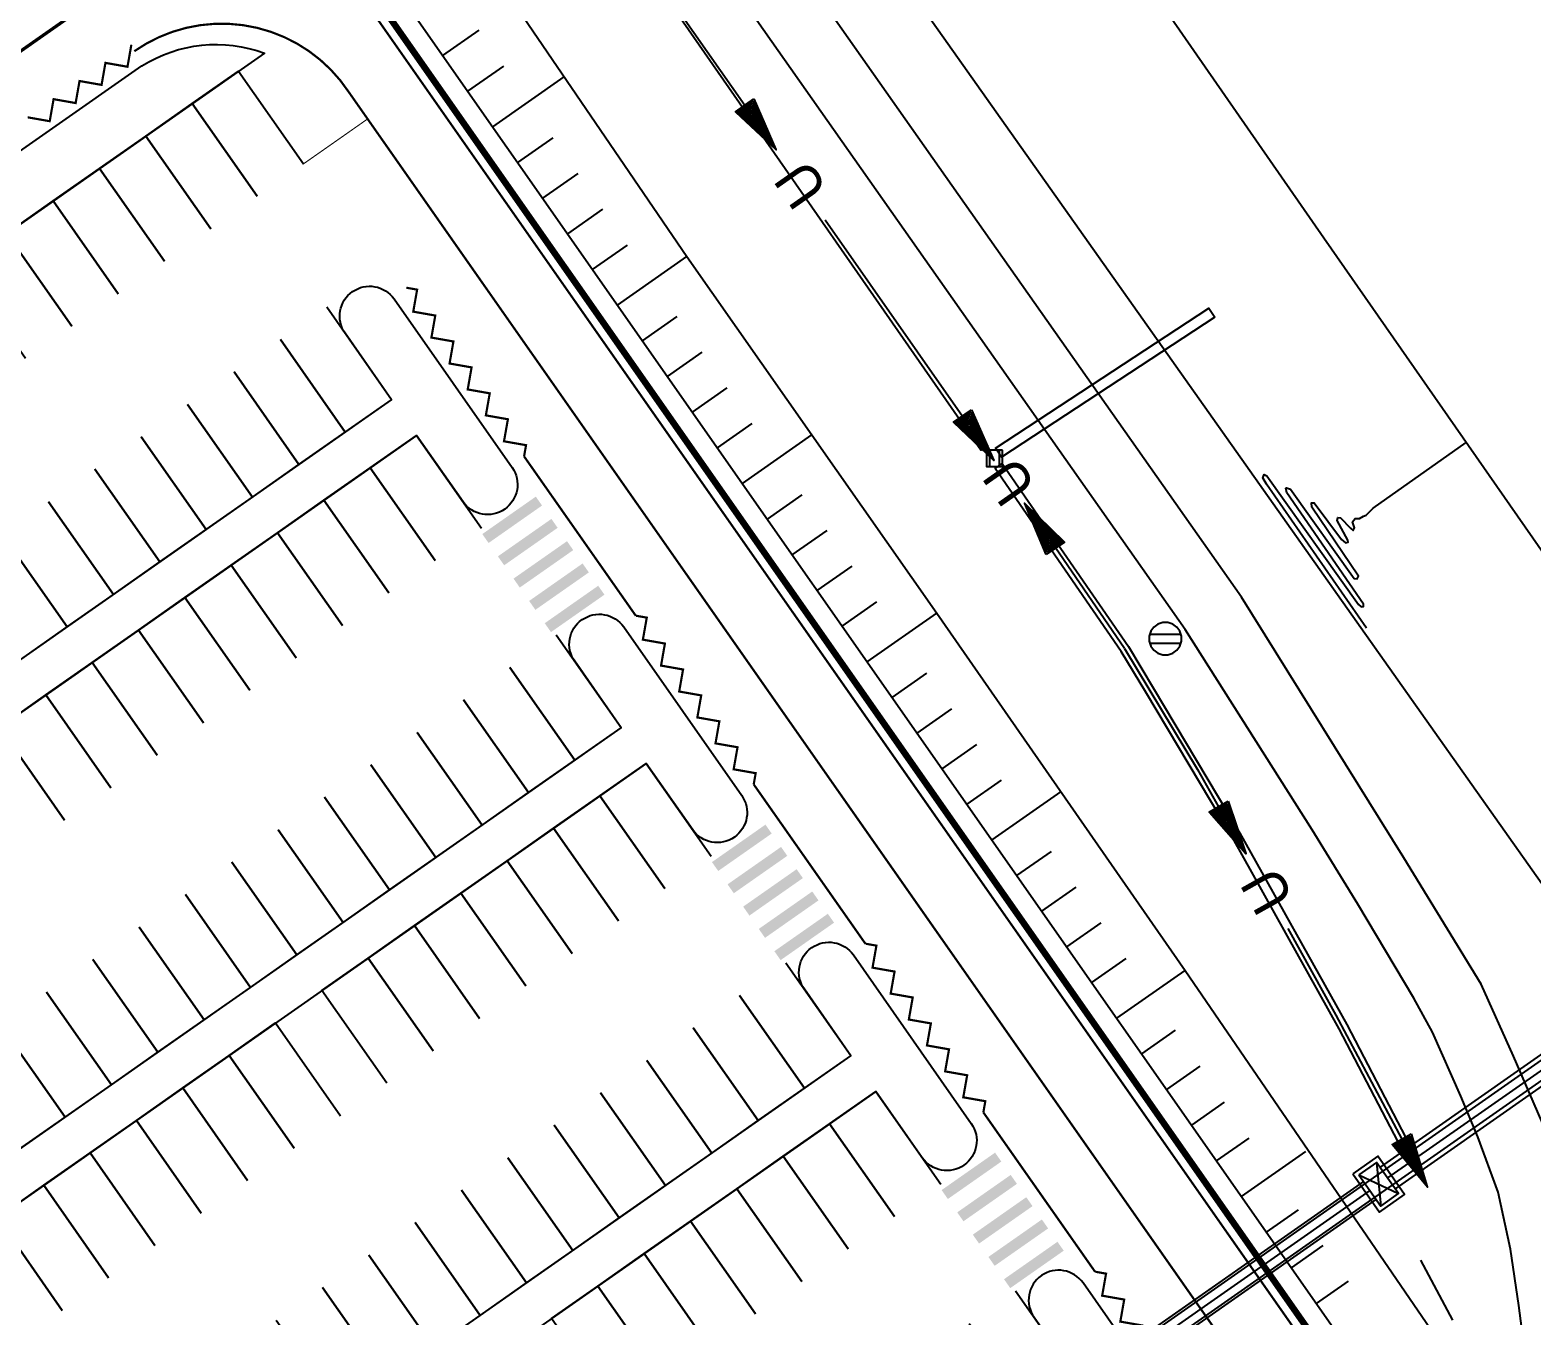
# Model space of a CAD drawing. Header units: millimetres. Extents: x 152904052 to 153933663, y 538271515 to 539240469.
# Drawn here: x 153453138 to 153522164, y 538744769 to 538803858 of the extents above; entities that cross this region are included whole.
import ezdxf
from ezdxf.enums import TextEntityAlignment as Align

# ---------------------------------------------------------------- set-up
doc = ezdxf.new("R2010")
doc.units = ezdxf.units.MM
doc.layers.add('SCHM', color=9, linetype='Continuous')
doc.styles.add('IIAC FONT', font='Gulim.ttf')

msp = doc.modelspace()

# ---------------------------------------------------------------- linework, layer by layer
at = {"layer": 'SCHM'}
for p, q in [((153472111.1, 538802683.1), (153473774.3, 538803847.7)), ((153473258.2, 538801044.8), (153474911.2, 538802202.2)), ((153474405.4, 538799406.5), (153477690.8, 538801707)), ((153475552.6, 538797768.2), (153477185, 538798911.3)), ((153476699.7, 538796129.9), (153478321.9, 538797265.8)), ((153477846.9, 538794491.6), (153479458.8, 538795620.3)), ((153478994, 538792853.3), (153480595.7, 538793974.8)), ((153480141.2, 538791215), (153483327.8, 538793446.3)), ((153481288.3, 538789576.7), (153482882, 538790692.6)), ((153482435.5, 538787938.4), (153484029.6, 538789054.6)), ((153483582.6, 538786300.1), (153485177.2, 538787416.6)), ((153484729.8, 538784661.8), (153486324.7, 538785778.6)), ((153485876.9, 538783023.5), (153489067.7, 538785257.6)), ((153487024.1, 538781385.2), (153488619.9, 538782502.5)), ((153488171.2, 538779746.9), (153489767.4, 538780864.5)), ((153489318.4, 538778108.6), (153490915, 538779226.5)), ((153490465.5, 538776470.3), (153492062.5, 538777588.5)), ((153491612.7, 538774831.9), (153494806.5, 538777068.3)), ((153492759.8, 538773193.6), (153494354.3, 538774310.1)), ((153493907, 538771555.3), (153495499, 538772670.1)), ((153495054.1, 538769917), (153496643.7, 538771030.1)), ((153496201.3, 538768278.7), (153497788.4, 538769390)), ((153497348.5, 538766640.4), (153500517.7, 538768859.6)), ((153498495.6, 538765002.1), (153500077.8, 538766110)), ((153499642.8, 538763363.8), (153501222.5, 538764470)), ((153500789.9, 538761725.5), (153502367.2, 538762829.9)), ((153501937.1, 538760087.2), (153503511.9, 538761189.9)), ((153503084.2, 538758448.9), (153506223.5, 538760647.1)), ((153504231.4, 538756810.6), (153505782.8, 538757896.9)), ((153505378.5, 538755172.3), (153506911.7, 538756245.9)), ((153506525.7, 538753534), (153508040.7, 538754594.8)), ((153507672.8, 538751895.7), (153509169.6, 538752943.8)), ((153508820, 538750257.4), (153511777.2, 538752328)), ((153509967.1, 538748619.1), (153511427.5, 538749641.6)), ((153511114.3, 538746980.8), (153512569.5, 538747999.8)), ((153512261.4, 538745342.5), (153513729.3, 538746370.3))]:
    msp.add_line(p, q, dxfattribs=at)
for points in [[(153309206.5, 538922882.6), (153362041.8, 538959878.3), (153517431.3, 538737959.2), (153500636.4, 538637005.7), (153497846.8, 538615992.3), (153507779.6, 538601806.8), (153445728.8, 538558358.4)], [(153368480.6, 538957184.3), (153379914.4, 538940774.9), (153391533.7, 538924495.3), (153403166.5, 538908225.2), (153414656.2, 538891854.9), (153426245.2, 538875554.1), (153437524, 538859036.1), (153449027.6, 538842675.5), (153460487.6, 538826284.4), (153472057.4, 538809970.2), (153483327.8, 538793446.3), (153494806.5, 538777068.3), (153506223.5, 538760647.1), (153520027.1, 538740488.4), (153516130.8, 538718753.3)], [(153479682.8, 538809413.8), (153485992.1, 538800403.1)], [(153463575.6, 538796218.2), (153460593, 538800477.8), (153462722.8, 538801969.1), (153465705.4, 538797709.5)], [(153461445.8, 538794726.9), (153458463.2, 538798986.5), (153460593, 538800477.8), (153463575.6, 538796218.2)], [(153459316, 538793235.6), (153456333.4, 538797495.2), (153458463.2, 538798986.5), (153461445.8, 538794726.9)], [(153457186.2, 538791744.3), (153454203.6, 538796003.9), (153456333.4, 538797495.2), (153459316, 538793235.6)], [(153455056.4, 538790253), (153452073.8, 538794512.6), (153454203.6, 538796003.9), (153457186.2, 538791744.3)], [(153452926.6, 538788761.7), (153449944, 538793021.3), (153452073.8, 538794512.6), (153455056.4, 538790253)], [(153489683, 538795132.1), (153495992.3, 538786121.4)], [(153464641.5, 538789639.9), (153467624.1, 538785380.3), (153469753.9, 538786871.6), (153466771.3, 538791131.2)], [(153462511.7, 538788148.6), (153465494.3, 538783889), (153467624.1, 538785380.3), (153464641.5, 538789639.9)], [(153460381.9, 538786657.3), (153463364.5, 538782397.7), (153465494.3, 538783889), (153462511.7, 538788148.6)], [(153458252.1, 538785166), (153461234.7, 538780906.4), (153463364.5, 538782397.7), (153460381.9, 538786657.3)], [(153456122.3, 538783674.7), (153459104.9, 538779415.1), (153461234.7, 538780906.4), (153458252.1, 538785166)], [(153471753.9, 538779482.4), (153468771.3, 538783742), (153470901.1, 538785233.3), (153473883.7, 538780973.7)], [(153514557.2, 538776370.4), (153509968.6, 538782997.5), (153509791.2, 538783275.9), (153509860.8, 538783432), (153509986.2, 538783379.9), (153514192, 538777454.7), (153514309.6, 538777354.3), (153514417.9, 538777368.2), (153514427.4, 538777477), (153510896.8, 538782590.1), (153510846.4, 538782800.7), (153510879.3, 538782824), (153511070.8, 538782762.5), (153513995.2, 538778663), (153514135.9, 538778639), (153514188.6, 538778764.5), (153512039.6, 538781934.8), (153512024.3, 538782139.6), (153512148.6, 538782126.9), (153513417.7, 538780452), (153513587.9, 538780291.4), (153513724.1, 538780322.6), (153513707.4, 538780412.8), (153513211, 538781326.1), (153513246.9, 538781462.3), (153513359, 538781443.6), (153513817.8, 538780964.6), (153513940.4, 538780868), (153514004.6, 538780977.3), (153513911.9, 538781262.1), (153514035.8, 538781411.5), (153514245, 538781420.5), (153514423.6, 538781518.1), (153514541.4, 538781570.5), (153514864.2, 538781880.3), (153519137, 538784903.3)], [(153497238.2, 538784559.6), (153497238.2, 538783809.6)], [(153497688.2, 538783809.6), (153497688.2, 538784559.6)], [(153453992.5, 538782183.4), (153456975.1, 538777923.8), (153459104.9, 538779415.1), (153456122.3, 538783674.7)], [(153469624.1, 538777991.1), (153466641.5, 538782250.7), (153468771.3, 538783742), (153471753.9, 538779482.4)], [(153451862.7, 538780692.1), (153454845.3, 538776432.5), (153456975.1, 538777923.8), (153453992.5, 538782183.4)], [(153467494.3, 538776499.8), (153464511.7, 538780759.4), (153466641.5, 538782250.7), (153469624.1, 538777991.1)], [(153449732.9, 538779200.8), (153452715.5, 538774941.2), (153454845.3, 538776432.5), (153451862.7, 538780692.1)], [(153465364.5, 538775008.5), (153462381.9, 538779268.1), (153464511.7, 538780759.4), (153467494.3, 538776499.8)], [(153503443.5, 538775442.1), (153500262.1, 538780061.4)], [(153463234.7, 538773517.2), (153460252.1, 538777776.8), (153462381.9, 538779268.1), (153465364.5, 538775008.5)], [(153461104.9, 538772025.9), (153458122.3, 538776285.5), (153460252.1, 538777776.8), (153463234.7, 538773517.2)], [(153458975.1, 538770534.6), (153455992.5, 538774794.2), (153458122.3, 538776285.5), (153461104.9, 538772025.9)], [(153475195.3, 538774567.5), (153478177.9, 538770307.9), (153480307.7, 538771799.2), (153477325.1, 538776058.8)], [(153504594, 538776101.9), (153506033.1, 538776101.9)], [(153503443.5, 538775442.1), (153506785.3, 538769873.6), (153507765.1, 538768171.1)], [(153504591.2, 538775688.6), (153506035.9, 538775688.6)], [(153456845.3, 538769043.3), (153453862.7, 538773302.9), (153455992.5, 538774794.2), (153458975.1, 538770534.6)], [(153473065.5, 538773076.2), (153476048.1, 538768816.6), (153478177.9, 538770307.9), (153475195.3, 538774567.5)], [(153454715.5, 538767552), (153451732.9, 538771811.6), (153453862.7, 538773302.9), (153456845.3, 538769043.3)], [(153470935.7, 538771584.9), (153473918.3, 538767325.3), (153476048.1, 538768816.6), (153473065.5, 538773076.2)], [(153452585.7, 538766060.7), (153449603.1, 538770320.3), (153451732.9, 538771811.6), (153454715.5, 538767552)], [(153468805.9, 538770093.6), (153471788.5, 538765834), (153473918.3, 538767325.3), (153470935.7, 538771584.9)], [(153466676.1, 538768602.3), (153469658.7, 538764342.7), (153471788.5, 538765834), (153468805.9, 538770093.6)], [(153482307.7, 538764410), (153479325.1, 538768669.6), (153481454.9, 538770160.9), (153484437.5, 538765901.3)], [(153464546.3, 538767111), (153467528.9, 538762851.4), (153469658.7, 538764342.7), (153466676.1, 538768602.3)], [(153480177.9, 538762918.7), (153477195.3, 538767178.3), (153479325.1, 538768669.6), (153482307.7, 538764410)], [(153462416.5, 538765619.7), (153465399.1, 538761360.1), (153467528.9, 538762851.4), (153464546.3, 538767111)], [(153478048.1, 538761427.4), (153475065.5, 538765687), (153477195.3, 538767178.3), (153480177.9, 538762918.7)], [(153460286.8, 538764128.4), (153463269.3, 538759868.8), (153465399.1, 538761360.1), (153462416.5, 538765619.7)], [(153475918.3, 538759936.1), (153472935.7, 538764195.7), (153475065.5, 538765687), (153478048.1, 538761427.4)], [(153458157, 538762637.1), (153461139.6, 538758377.5), (153463269.3, 538759868.8), (153460286.8, 538764128.4)], [(153473788.5, 538758444.8), (153470805.9, 538762704.4), (153472935.7, 538764195.7), (153475918.3, 538759936.1)], [(153456027.2, 538761145.8), (153459009.8, 538756886.2), (153461139.6, 538758377.5), (153458157, 538762637.1)], [(153471658.7, 538756953.5), (153468676.1, 538761213.1), (153470805.9, 538762704.4), (153473788.5, 538758444.8)], [(153510944.8, 538762568.7), (153513146.6, 538758590.4), (153516183.9, 538752888.3)], [(153453897.4, 538759654.5), (153456880, 538755394.9), (153459009.8, 538756886.2), (153456027.2, 538761145.8)], [(153469528.9, 538755462.2), (153466546.3, 538759721.8), (153468676.1, 538761213.1), (153471658.7, 538756953.5)], [(153485749.2, 538759495), (153488731.8, 538755235.4), (153490861.6, 538756726.7), (153487879, 538760986.3)], [(153527935.3, 538760529.1), (153515183.8, 538751600.4)], [(153451767.6, 538758163.2), (153454750.2, 538753903.6), (153456880, 538755394.9), (153453897.4, 538759654.5)], [(153483619.4, 538758003.7), (153486602, 538753744.1), (153488731.8, 538755235.4), (153485749.2, 538759495)], [(153528623.6, 538759546.1), (153515872.1, 538750617.4)], [(153449637.8, 538756671.9), (153452620.4, 538752412.3), (153454750.2, 538753903.6), (153451767.6, 538758163.2)], [(153465269.3, 538752479.6), (153462286.7, 538756739.2), (153464416.5, 538758230.5), (153467399.1, 538753970.9)], [(153481489.5, 538756512.5), (153484472.1, 538752252.9), (153486601.9, 538753744.2), (153483619.3, 538758003.8)], [(153463139.5, 538750988.3), (153460156.9, 538755247.9), (153462286.7, 538756739.2), (153465269.3, 538752479.6)], [(153479359.7, 538755021.2), (153482342.3, 538750761.6), (153484472.1, 538752252.9), (153481489.5, 538756512.5)], [(153461009.7, 538749497), (153458027.1, 538753756.6), (153460156.9, 538755247.9), (153463139.5, 538750988.3)], [(153477229.9, 538753529.9), (153480212.5, 538749270.3), (153482342.3, 538750761.6), (153479359.7, 538755021.2)], [(153492861.8, 538749337.2), (153489879.2, 538753596.8), (153492009, 538755088.1), (153494991.6, 538750828.5)], [(153458879.9, 538748005.7), (153455897.3, 538752265.3), (153458027.1, 538753756.6), (153461009.7, 538749497)], [(153475100.1, 538752038.6), (153478082.7, 538747779), (153480212.5, 538749270.3), (153477229.9, 538753529.9)], [(153490731.9, 538747846), (153487749.3, 538752105.6), (153489879.1, 538753596.8), (153492861.7, 538749337.3)], [(153456750.1, 538746514.4), (153453767.5, 538750774), (153455897.3, 538752265.3), (153458879.9, 538748005.7)], [(153472970.4, 538750547.3), (153475953, 538746287.7), (153478082.7, 538747779), (153475100.1, 538752038.6)], [(153488602.1, 538746354.7), (153485619.5, 538750614.3), (153487749.3, 538752105.6), (153490731.9, 538747846)], [(153515026.1, 538751825.6), (153515210.7, 538749818.5)], [(153514206.9, 538751252.1), (153516029.8, 538750392.1)], [(153514422, 538750944.9), (153439606.2, 538698558.3)], [(153454620.3, 538745023.1), (153451637.7, 538749282.7), (153453767.5, 538750774), (153456750.1, 538746514.4)], [(153470840.6, 538749056), (153473823.2, 538744796.4), (153475953, 538746287.7), (153472970.4, 538750547.3)], [(153486472.3, 538744863.5), (153483489.7, 538749123), (153485619.5, 538750614.3), (153488602.1, 538746354.8)], [(153514995.6, 538750125.7), (153440179.8, 538697739.1)], [(153452490.5, 538743531.8), (153449507.9, 538747791.4), (153451637.7, 538749282.7), (153454620.3, 538745023.1)], [(153468710.8, 538747564.7), (153471693.4, 538743305.1), (153473823.2, 538744796.4), (153470840.6, 538749056)], [(153484342.5, 538743372.2), (153481359.9, 538747631.7), (153483489.7, 538749123), (153486472.3, 538744863.5)], [(153466581, 538746073.4), (153469563.6, 538741813.8), (153471693.4, 538743305.1), (153468710.8, 538747564.7)], [(153482212.7, 538741880.9), (153479230.1, 538746140.4), (153481359.9, 538747631.7), (153484342.5, 538743372.2)], [(153518528.5, 538744581.2), (153517062.8, 538747333.6)], [(153464451.2, 538744582.1), (153467433.8, 538740322.5), (153469563.6, 538741813.8), (153466581, 538746073.4)], [(153480082.9, 538740389.6), (153477100.3, 538744649.1), (153479230.1, 538746140.4), (153482212.7, 538741880.9)], [(153496302.9, 538744422.8), (153499285.5, 538740163.2), (153501415.3, 538741654.5), (153498432.7, 538745914.1)]]:
    msp.add_lwpolyline(points, dxfattribs=at)
for points, const_width in [([(153283005.5, 538466034.4), (153077550.5, 538759454.5), (153361796.3, 538958485.6), (153516377.8, 538737720.2), (153499645.1, 538637137.3)], 300), ([(153330687.5, 538717451.9), (153456209.5, 538805343.3)], 150)]:
    msp.add_lwpolyline(points, dxfattribs=dict(at, const_width=const_width))
at = {"layer": 'SCHM', "ltscale": 5}
for points in [[(153497166.2, 538784784.6), (153496837.9, 538784556.1), (153483152.2, 538804227.6), (153437388.5, 538869568), (153408114.8, 538911416.4), (153391697.3, 538934653.6), (153392024, 538934884.4), (153408442.1, 538911646.5), (153437716.1, 538869797.5), (153483480.2, 538804456.6)], [(153516366.3, 538752953.6), (153516011.5, 538752768.9), (153513304.2, 538757968.7), (153508396.8, 538766751.6), (153504418.2, 538773426.9), (153503283, 538775308.6), (153497487.9, 538783715.6), (153497817.2, 538783942.6), (153503619.2, 538775525.6), (153504761.2, 538773632.6), (153508743.3, 538766951.6), (153513656.3, 538758158.6), (153516366.3, 538752953.6)]]:
    msp.add_lwpolyline(points, dxfattribs=at)
at = {"layer": 'SCHM', "ltscale": 0.005, "const_width": 100}
for points in [[(153499186.3, 538637426.5), (153515851.1, 538737600.8), (153457518.1, 538820908.9)], [(153457794.9, 538803184.4), (153457616.4, 538802171.6), (153456603.6, 538802350.2), (153456425, 538801337.4), (153455412.2, 538801516), (153455233.7, 538800503.2), (153454220.9, 538800681.8), (153454042.3, 538799669), (153453029.5, 538799847.6)], [(153475842.7, 538784268.2), (153475933.4, 538784782.4), (153474920.6, 538784960.9), (153475099.2, 538785973.7), (153474086.4, 538786152.3), (153474265, 538787165.1), (153473252.2, 538787343.6), (153473430.8, 538788356.4), (153472418.1, 538788535), (153472596.6, 538789547.7), (153471583.9, 538789726.3), (153471762.4, 538790739.1), (153470749.7, 538790917.7), (153470928.2, 538791930.4), (153470434.4, 538792017.5)], [(153486396.5, 538769195.8), (153486487.2, 538769710), (153485474.4, 538769888.5), (153485653, 538770901.3), (153484640.2, 538771079.9), (153484818.8, 538772092.7), (153483806, 538772271.2), (153483984.6, 538773284), (153482971.9, 538773462.6), (153483150.4, 538774475.4), (153482137.7, 538774653.9), (153482316.2, 538775666.7), (153481303.5, 538775845.3), (153481482.1, 538776858), (153480988.2, 538776945.1)], [(153496950.3, 538754123.4), (153497041, 538754637.6), (153496028.2, 538754816.1), (153496206.8, 538755828.9), (153495194, 538756007.5), (153495372.6, 538757020.3), (153494359.9, 538757198.8), (153494538.4, 538758211.6), (153493525.7, 538758390.2), (153493704.2, 538759403), (153492691.5, 538759581.5), (153492870.1, 538760594.3), (153491857.3, 538760772.9), (153492035.9, 538761785.7), (153491542, 538761872.7)], [(153507504.2, 538739051), (153507594.8, 538739565.2), (153506582, 538739743.7), (153506760.6, 538740756.5), (153505747.9, 538740935.1), (153505926.4, 538741947.9), (153504913.7, 538742126.4), (153505092.2, 538743139.2), (153504079.5, 538743317.8), (153504258, 538744330.6), (153503245.3, 538744509.1), (153503423.9, 538745521.9), (153502411.1, 538745700.5), (153502589.7, 538746713.3), (153502095.8, 538746800.3)]]:
    msp.add_lwpolyline(points, dxfattribs=at)
msp.add_lwpolyline([(153457930.2, 538802885.9, -0.4217869), (153467780.9, 538801017.6)], format="xyb", dxfattribs=at)
at = {"layer": 'SCHM', "ltscale": 0.0008}
for points in [[(153458278.7, 538802214.4, -0.2323662), (153463908.8, 538802799.5), (153341324.5, 538716965, 0.4142136), (153340710.5, 538713483.2), (153341413.2, 538712479.8, -0.4142136), (153341075.5, 538710564.8), (153336160.6, 538707123.3, -0.4142136), (153334245.6, 538707461), (153333542.9, 538708464.4, -0.4142136), (153334832.2, 538715776.3)], [(153341836.5, 538701850.3, -1), (153344089.2, 538703427.6), (153346225.8, 538700376.3), (153469753.9, 538786871.6), (153467617.3, 538789923, -1), (153469870, 538791500.3), (153475290.3, 538783759.3, -1), (153473037.6, 538782182), (153470901.1, 538785233.3), (153347372.9, 538698738), (153349509.5, 538695686.6, -1), (153347256.8, 538694109.3)], [(153352390.3, 538686777.9, -1), (153354643, 538688355.2), (153356779.6, 538685303.9), (153480307.7, 538771799.2), (153478171.1, 538774850.6, -1), (153480423.8, 538776427.9), (153485844.1, 538768686.9, -1), (153483591.4, 538767109.6), (153481454.9, 538770160.9), (153357926.7, 538683665.6), (153360063.3, 538680614.2, -1), (153357810.6, 538679036.9)], [(153362944.2, 538671705.5, -1), (153365196.8, 538673282.8), (153367333.4, 538670231.5), (153490861.5, 538756726.8), (153488724.9, 538759778.2, -1), (153490977.6, 538761355.5), (153496397.9, 538753614.5, -1), (153494145.2, 538752037.2), (153492008.7, 538755088.5), (153368480.5, 538668593.2), (153370617.1, 538665541.8, -1), (153368364.4, 538663964.5)], [(153505400.7, 538740757), (153501531.4, 538746283.1, 1), (153499278.8, 538744705.8), (153501415.3, 538741654.4), (153377887.2, 538655159.1), (153375750.6, 538658210.4, 1), (153373498, 538656633.1), (153378918.3, 538648892.1, 1), (153381170.9, 538650469.4), (153379034.3, 538653520.8), (153502562.5, 538740016.1), (153503148, 538739179.6, -0.0541009), (153504343.7, 538737005.3, 1), (153506882.3, 538738062.7, 0.0541009)]]:
    msp.add_lwpolyline(points, format="xyb", close=True, dxfattribs=at)
at = {"layer": 'SCHM', "const_width": 50, "flags": 128}
msp.add_lwpolyline([(153462722.8, 538801969.1), (153465705.4, 538797709.5), (153468652.5, 538799773.1)], dxfattribs=at)
at = {"layer": 'SCHM', "ltscale": 0.3, "const_width": 100, "flags": 128}
msp.add_lwpolyline([(153508472.5, 538742907.9), (153467780.9, 538801017.6)], dxfattribs=at)
at = {"layer": 'SCHM'}
for points in [[(153486401.7, 538800689.9), (153487413.6, 538798373.1), (153487426.1, 538798355.3), (153485577.2, 538800086.1), (153485564.7, 538800103.9), (153486401.7, 538800689.9)], [(153486385.7, 538800599.1), (153487288.9, 538798551.1), (153485673.4, 538800100.3), (153486385.7, 538800599.1)], [(153486357.2, 538800526.1), (153487139.3, 538798764.8), (153485751.7, 538800102.1), (153486357.2, 538800526.1)], [(153486328.7, 538800453), (153486989.7, 538798978.5), (153485812.3, 538800091.4), (153486328.7, 538800453)], [(153486300.2, 538800380), (153486852.5, 538799174.4), (153485890.7, 538800093.2), (153486300.2, 538800380)], [(153486302, 538800301.7), (153486702.9, 538799388.1), (153485981.5, 538800077.2), (153486302, 538800301.7)], [(153486273.5, 538800228.6), (153486553.2, 538799601.8), (153486059.8, 538800079), (153486273.5, 538800228.6)], [(153486245.1, 538800155.6), (153486416.1, 538799797.7), (153486120.4, 538800068.3), (153486245.1, 538800155.6)], [(153486234.4, 538800095.1), (153486266.4, 538800011.4), (153486198.8, 538800070.1), (153486234.4, 538800095.1)], [(153496401.9, 538786408.2), (153497426.3, 538784073.5), (153495595.2, 538785816.8), (153495582.7, 538785834.6), (153496401.9, 538786408.2)], [(153496385.9, 538786317.3), (153497289.1, 538784269.4), (153495673.6, 538785818.6), (153496385.9, 538786317.3)], [(153496357.4, 538786244.3), (153497139.5, 538784483.1), (153495751.9, 538785820.4), (153496357.4, 538786244.3)], [(153496341.4, 538786153.5), (153496989.8, 538784696.8), (153495842.8, 538785804.4), (153496341.4, 538786153.5)], [(153496318.2, 538786110.7), (153496852.7, 538784892.7), (153495890.8, 538785811.5), (153496318.2, 538786110.7)], [(153496302.2, 538786019.9), (153496703.1, 538785106.3), (153495981.7, 538785795.5), (153496302.2, 538786019.9)], [(153496273.7, 538785946.9), (153496553.4, 538785320), (153496060, 538785797.3), (153496273.7, 538785946.9)], [(153496275.5, 538785868.5), (153496416.3, 538785515.9), (153496133.1, 538785768.8), (153496275.5, 538785868.5)], [(153496234.6, 538785813.3), (153496266.6, 538785729.6), (153496199, 538785788.4), (153496234.6, 538785813.3)], [(153499834.7, 538779762.2), (153498858.4, 538782104), (153498845.9, 538782121.8), (153500671.7, 538780348.2), (153500684.1, 538780330.4), (153499834.7, 538779762.2)], [(153499881, 538779847.7), (153498977.8, 538781895.6), (153500593.3, 538780346.4), (153499881, 538779847.7)], [(153499909.5, 538779920.7), (153499127.4, 538781681.9), (153500514.9, 538780344.6), (153499909.5, 538779920.7)], [(153499907.7, 538779999.1), (153499264.6, 538781486), (153500424.1, 538780360.7), (153499907.7, 538779999.1)], [(153499936.2, 538780072.1), (153499414.2, 538781272.4), (153500345.7, 538780358.9), (153499936.2, 538780072.1)], [(153499964.6, 538780145.1), (153499563.8, 538781058.7), (153500285.2, 538780369.5), (153499964.6, 538780145.1)], [(153499993.1, 538780218.1), (153499701, 538780862.8), (153500206.8, 538780367.7), (153499993.1, 538780218.1)], [(153499991.3, 538780296.5), (153499850.6, 538780649.1), (153500116, 538780383.8), (153499991.3, 538780296.5)], [(153500019.8, 538780369.5), (153500000.2, 538780435.4), (153500055.4, 538780394.4), (153500019.8, 538780369.5)], [(153505196.2, 538776631.2), (153504973, 538776558.7), (153504783.2, 538776420.8), (153504645.3, 538776230.9), (153504572.8, 538776007.8), (153504572.8, 538775773.1), (153504645.3, 538775549.9), (153504783.2, 538775360.1), (153504973, 538775222.2), (153505196.2, 538775149.7), (153505430.9, 538775149.7), (153505654, 538775222.2), (153505843.9, 538775360.1), (153505981.8, 538775549.9), (153506054.3, 538775773.1), (153506054.3, 538776007.8), (153505981.8, 538776230.9), (153505843.9, 538776420.8), (153505654, 538776558.7), (153505430.9, 538776631.2)], [(153508199.6, 538768422.3), (153509008.5, 538766016.4), (153509020.9, 538765998.6), (153507343, 538767902.2), (153507330.5, 538767920), (153508199.6, 538768422.3)], [(153508165.7, 538768319), (153508889.1, 538766224.7), (153507421.4, 538767903.9), (153508165.7, 538768319)], [(153508142.6, 538768276.3), (153508757.3, 538766450.9), (153507499.7, 538767905.7), (153508142.6, 538768276.3)], [(153508126.6, 538768185.4), (153508637.9, 538766659.2), (153507572.8, 538767877.3), (153508126.6, 538768185.4)], [(153508085.6, 538768130.2), (153508506.1, 538766885.4), (153507651.1, 538767879), (153508085.6, 538768130.2)], [(153508069.6, 538768039.4), (153508386.8, 538767093.8), (153507724.1, 538767850.6), (153508069.6, 538768039.4)], [(153508028.7, 538767984.2), (153508254.9, 538767319.9), (153507784.7, 538767839.9), (153508028.7, 538767984.2)], [(153508012.6, 538767893.3), (153508123.1, 538767546.1), (153507875.5, 538767823.9), (153508012.6, 538767893.3)], [(153507971.7, 538767838.1), (153508003.8, 538767754.4), (153507936.1, 538767813.2), (153507971.7, 538767838.1)], [(153516618.4, 538753139.4), (153517343.6, 538750701.4), (153517356.1, 538750683.6), (153515749.4, 538752637.1), (153515736.9, 538752654.9), (153516618.4, 538753139.4)], [(153516584.6, 538753036.1), (153517224.3, 538750909.8), (153515827.8, 538752638.9), (153516584.6, 538753036.1)], [(153516543.7, 538752980.9), (153517122.7, 538751130.6), (153515888.3, 538752628.2), (153516543.7, 538752980.9)], [(153516515.2, 538752907.9), (153516990.9, 538751356.8), (153515979.1, 538752612.2), (153516515.2, 538752907.9)], [(153516486.7, 538752834.9), (153516859.1, 538751582.9), (153516039.7, 538752601.5), (153516486.7, 538752834.9)], [(153516458.2, 538752761.9), (153516757.5, 538751803.8), (153516130.5, 538752585.5), (153516458.2, 538752761.9)], [(153516429.7, 538752688.8), (153516625.7, 538752029.9), (153516191.1, 538752574.8), (153516429.7, 538752688.8)], [(153516401.2, 538752615.8), (153516524.2, 538752250.7), (153516264.1, 538752546.3), (153516401.2, 538752615.8)], [(153516390.6, 538752555.3), (153516392.3, 538752476.9), (153516342.5, 538752548.1), (153516390.6, 538752555.3)], [(153513928.4, 538751301.2), (153515161.6, 538749540), (153516308.4, 538750343), (153515075.2, 538752104.2)], [(153514206.9, 538751252.1), (153515210.7, 538749818.5), (153516029.8, 538750392.1), (153515026.1, 538751825.6)]]:
    msp.add_lwpolyline(points, close=True, dxfattribs=at)
at = {"layer": 'SCHM', "ltscale": 5, "flags": 128}
msp.add_lwpolyline([(153507583.3, 538790657.6), (153497790.4, 538784233.6), (153497516.1, 538784651.6), (153507309.1, 538791075.6)], close=True, dxfattribs=at)
at = {"layer": 'SCHM', "ltscale": 0.05, "const_width": 100}
for points in [[(153480980.8, 538776940), (153475842.7, 538784268.2)], [(153491534.6, 538761867.6), (153486396.5, 538769195.8)], [(153502088.4, 538746795.2), (153496950.3, 538754123.4)]]:
    msp.add_lwpolyline(points, dxfattribs=at)
at = {"layer": 'SCHM', "flags": 128}
msp.add_lwpolyline([(153497838.2, 538784559.6), (153497088.2, 538784559.6), (153497088.2, 538783809.6), (153497838.2, 538783809.6)], close=True, dxfattribs=at)
at = {"layer": 'SCHM', "ltscale": 10}
for points in [[(153528055.8, 538760357.1), (153439669.3, 538698468.2)], [(153528503.2, 538759718.1), (153440116.7, 538697829.2)]]:
    msp.add_lwpolyline(points, dxfattribs=at)
at = {"layer": 'SCHM', "ltscale": 5, "flags": 128}
for points in [[(153528279.5, 538760037.6), (153515527.9, 538751108.9)], [(153514708.8, 538750535.3), (153439974.9, 538698206)]]:
    msp.add_lwpolyline(points, dxfattribs=at)
at = {"layer": 'SCHM'}
for points in [[(153605671.7, 538661119.6, 0), (153586460.4, 538688420.7, 0), (153560864.3, 538725554.7, 0), (153542852.3, 538750871.7, 0), (153512591.2, 538794296.6, 0), (153496620.2, 538817330.6, 0), (153452331.1, 538880530.5, 0), (153423575, 538921468.5, 0), (153406889, 538945321.5, 0), (153380776, 538982784.4, 0), (153359219.9, 539013642.4, 0)], [(153522817.3, 538753249.6, 0), (153521322.3, 538756701.6, 0), (153519829.3, 538760017.6, 0), (153516272.3, 538765824.6, 0), (153508820.2, 538777798.6, 0), (153485677.2, 538810687.6, 0), (153441360.1, 538874115.5, 0), (153412937.1, 538914633.5, 0), (153370333, 538975620.4, 0), (153349016.9, 539005983.4, 0), (153344710.2, 539012382.3, 0)], [(153523383.3, 538731291.6, 0), (153521562.3, 538745249.6, 0), (153521183.3, 538747837.6, 0), (153520611.3, 538750462.6, 0), (153519682.3, 538752996.6, 0), (153518897.3, 538754861.6, 0), (153517595.3, 538757801.6, 0), (153516728.3, 538759372.6, 0), (153514167.3, 538763688.6, 0), (153512064.3, 538767102.6, 0), (153506227.2, 538776319.6, 0), (153483314.2, 538808904.6, 0), (153438953.1, 538872268.5, 0), (153410463.1, 538912896.5, 0), (153367807, 538973919.4, 0), (153347229.9, 539004335.4, 0), (153342732.4, 539010997.4, 0)], [(153595932.4, 538660118.7, 0), (153589993.4, 538667692.7, 0), (153579641.4, 538683515.7, 0), (153558123.3, 538714318.7, 0), (153553293.3, 538720573.7, 0), (153535150.3, 538746908.6, 0), (153505170.2, 538789297.6, 0), (153488580.2, 538812767.6, 0), (153444420.1, 538876207.5, 0), (153416296, 538916579.5, 0), (153373419, 538977884.4, 0), (153351708.9, 539008691.4, 0)]]:
    msp.add_polyline3d(points, dxfattribs=at)
for points in [[(153476382.1, 538782418), (153473924.7, 538780697.2), (153476668.9, 538782008.4), (153474211.4, 538780287.7)], [(153477099.1, 538781394), (153474641.6, 538779673.3), (153477385.9, 538780984.4), (153474928.4, 538779263.7)], [(153477816.1, 538780370.1), (153475358.6, 538778649.4), (153478102.8, 538779960.5), (153475645.4, 538778239.8)], [(153478533, 538779346.1), (153476075.6, 538777625.4), (153478819.8, 538778936.6), (153476362.4, 538777215.8)], [(153479250, 538778322.2), (153476792.5, 538776601.5), (153479536.8, 538777912.6), (153477079.3, 538776191.9)], [(153486935.9, 538767345.6), (153484478.5, 538765624.8), (153487222.7, 538766936), (153484765.3, 538765215.3)], [(153487652.9, 538766321.6), (153485195.4, 538764600.9), (153487939.7, 538765912), (153485482.2, 538764191.3)], [(153488369.9, 538765297.7), (153485912.4, 538763577), (153488656.6, 538764888.1), (153486199.2, 538763167.4)], [(153489086.8, 538764273.7), (153486629.4, 538762553), (153489373.6, 538763864.2), (153486916.2, 538762143.4)], [(153489803.8, 538763249.8), (153487346.3, 538761529.1), (153490090.6, 538762840.2), (153487633.1, 538761119.5)], [(153497489.7, 538752273.2), (153495032.3, 538750552.4), (153497776.5, 538751863.6), (153495319.1, 538750142.9)], [(153498206.7, 538751249.2), (153495749.2, 538749528.5), (153498493.5, 538750839.7), (153496036, 538749118.9)], [(153498923.7, 538750225.3), (153496466.2, 538748504.6), (153499210.5, 538749815.7), (153496753, 538748095)], [(153499640.6, 538749201.3), (153497183.2, 538747480.6), (153499927.4, 538748791.8), (153497470, 538747071)], [(153500357.6, 538748177.4), (153497900.2, 538746456.7), (153500644.4, 538747767.8), (153498186.9, 538746047.1)]]:
    msp.add_solid(points, dxfattribs=at)

# ---------------------------------------------------------------- texts
at = {"layer": 'SCHM', "style": 'IIAC FONT'}
for rotation, p in [(125.000001, (153488554.5, 538796743.7)), (125.000001, (153498136.1, 538783097.6)), (119.289411, (153509982.9, 538764283.6))]:
    msp.add_text('U', height=1918.8, rotation=rotation, dxfattribs=at).set_placement(p, align=Align.MIDDLE_CENTER)

doc.saveas('drawing.dxf')
